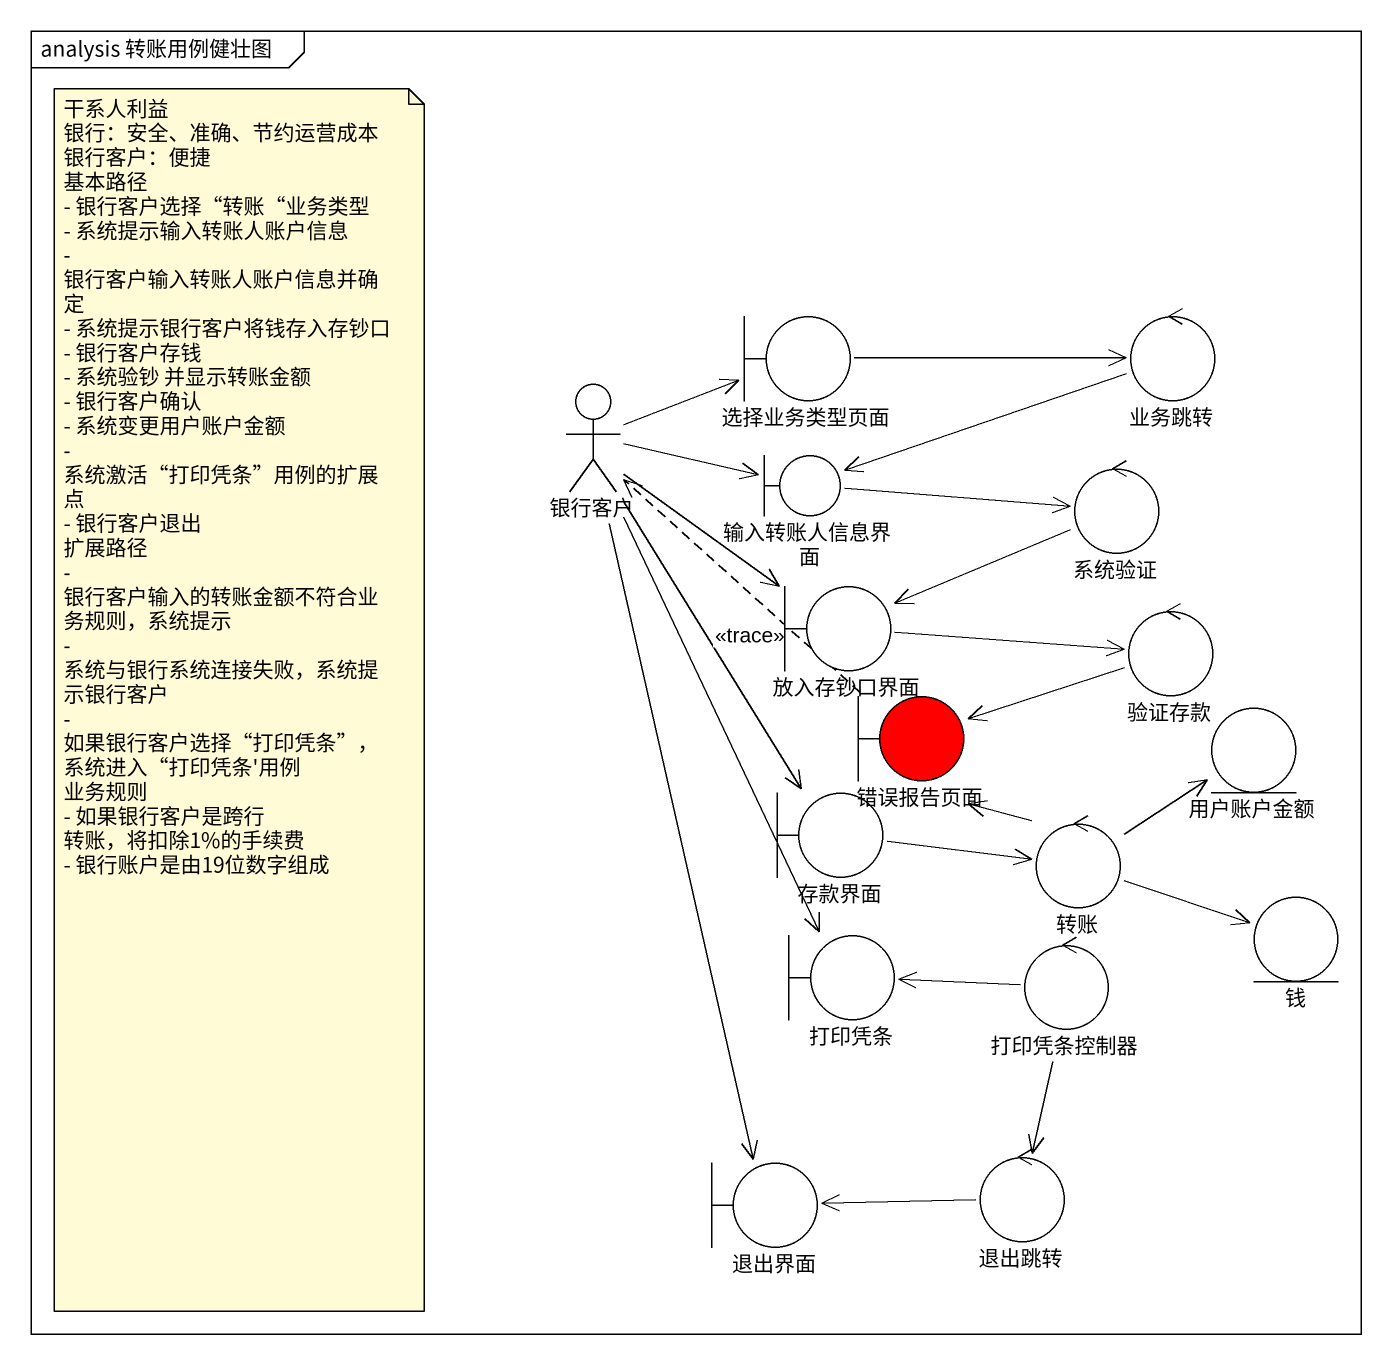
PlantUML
@startuml
mainframe analysis 转账用例健壮图
boundary 选择业务类型页面
control 业务跳转
actor 银行客户
boundary 输入转账人信息界面
control 系统验证
boundary 放入存钞口界面
control 验证存款
boundary 错误报告页面 #FF0000
entity 用户账户金额
boundary 存款界面
control 转账
boundary 打印凭条
control 打印凭条控制器
entity 钱
boundary 退出界面
control 退出跳转
选择业务类型页面 -right-> 业务跳转
业务跳转 -left-> 输入转账人信息界面
银行客户 -right-> 选择业务类型页面
银行客户 -right-> 输入转账人信息界面
银行客户 --> 放入存钞口界面
银行客户 --> 存款界面
银行客户 --> 打印凭条
银行客户 --> 退出界面
输入转账人信息界面 -right-> 系统验证
系统验证 -left-> 放入存钞口界面
放入存钞口界面 -right-> 验证存款
验证存款 -left-> 错误报告页面
错误报告页面 .up.> 银行客户 : <<trace>>
存款界面 -right-> 转账
转账 -up-> 错误报告页面
转账 -up-> 用户账户金额
转账 -right-> 钱
打印凭条控制器 -left-> 打印凭条
打印凭条控制器 --> 退出跳转
退出跳转 -left-> 退出界面
note as N1
  干系人利益
  银行：安全、准确、节约运营成本
  银行客户：便捷
  基本路径
  - 银行客户选择“转账“业务类型
  - 系统提示输入转账人账户信息
  - 银行客户输入转账人账户信息并确定
  - 系统提示银行客户将钱存入存钞口
  - 银行客户存钱
  - 系统验钞 并显示转账金额
  - 银行客户确认
  - 系统变更用户账户金额
  - 系统激活“打印凭条”用例的扩展点
  - 银行客户退出
  扩展路径
  - 银行客户输入的转账金额不符合业务规则，系统提示
  - 系统与银行系统连接失败，系统提示银行客户
  - 如果银行客户选择“打印凭条”，系统进入“打印凭条'用例
  业务规则
  - 如果银行客户是跨行 转账，将扣除1%的手续费
  - 银行账户是由19位数字组成
end note
@enduml
